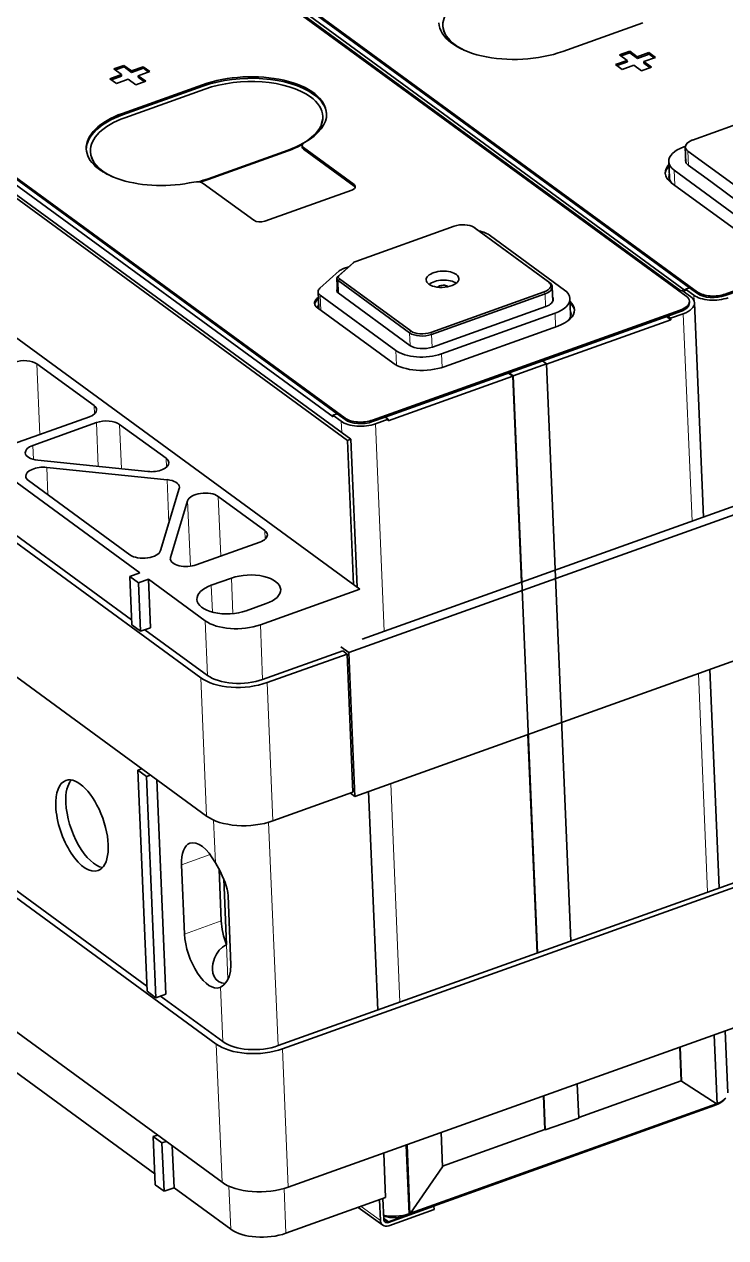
# Model space of a CAD drawing. Extents: x -1334 to -16, y -214 to 699.
# Drawn here: x -453.4 to -365.4, y 9.5 to 161.6 of the extents above; entities that cross this region are included whole.
import ezdxf

# ---------------------------------------------------------------- set-up
doc = ezdxf.new("R2010")
doc.units = 0

msp = doc.modelspace()

# ---------------------------------------------------------------- linework, layer by layer
at = {"color": 7, "lineweight": 35}
for p, q in [((-412.694, 82.878), (-98.175, 195.334)), ((-411.024, 84.547), (-99.159, 196.054)), ((-370.416, 127.539), (-447.894, 184.184)), ((-446.455, 184.699), (-368.978, 128.053)), ((-371.074, 128.201), (-446.361, 183.246)), ((-445.943, 183.395), (-370.478, 128.221)), ((-445.441, 183.768), (-369.976, 128.594)), ((-411.935, 64.856), (-97.416, 177.312)), ((-421.547, 33.614), (-86.88, 153.274)), ((-421, 33.214), (-86.333, 152.874)), ((-463.122, 148.783), (-413.161, 112.256)), ((-463.114, 148.588), (-414.159, 112.796)), ((-463.082, 147.825), (-414.661, 112.423)), ((-463.03, 146.594), (-412.428, 109.598)), ((-463.01, 146.125), (-412.846, 109.448)), ((-365.52, 127.802), (-326.957, 141.59)), ((-498.487, 136.431), (-438.889, 92.858)), ((-420.271, 15.885), (-85.603, 135.545)), ((-431.235, 79.707), (-507.237, 135.273)), ((-439.914, 86.963), (-498.936, 130.114)), ((-462.251, 128.082), (-411.288, 90.822)), ((-368.234, 99.846), (-369.365, 126.707)), ((-409.703, 112.004), (-371.141, 125.792)), ((-408.114, 112.374), (-372.714, 125.032)), ((-387.908, 119.056), (-384.863, 46.73)), ((-430.506, 62.377), (-506.507, 117.943)), ((-391.049, 91.689), (-392.136, 117.501)), ((-389.046, 45.234), (-392.091, 117.56)), ((-429.3, 33.818), (-505.301, 89.384)), ((-437.983, 41.077), (-496.97, 84.204)), ((-366.278, 53.375), (-367.431, 80.768)), ((-428.57, 16.489), (-504.571, 72.055)), ((-389.093, 45.218), (-390.246, 72.611)), ((-439.122, 68.149), (-437.955, 40.422)), ((-438.029, 67.349), (-436.862, 39.623)), ((-436.738, 66.934), (-435.607, 40.071)), ((-410.221, 65.469), (-409.067, 38.076)), ((-495.277, 60.183), (-436.993, 17.571)), ((-366.873, 26.094), (-405.435, 12.307)), ((-366.623, 26.32), (-404.947, 12.617))]:
    msp.add_line(p, q, dxfattribs=at)
at = {"color": 7, "lineweight": 35, "ltscale": 0.002168}
for p, q in [((-400.886, 161.383), (-400.89, 161.47)), ((-415.949, 149.979), (-415.952, 150.066)), ((-445.069, 145.586), (-445.073, 145.672)), ((-407.702, 11.465), (-407.706, 11.551))]:
    msp.add_line(p, q, dxfattribs=at)
at = {"color": 7, "lineweight": 35, "ltscale": 0.266504}
for p, q in [((-385.868, 158.206), (-375.83, 161.795)), ((-431.004, 154.032), (-441.041, 150.443)), ((-430.995, 153.837), (-441.033, 150.248)), ((-430.715, 153.481), (-440.753, 149.892)), ((-430.306, 142.17), (-420.268, 145.759)), ((-423.483, 79.502), (-413.445, 83.091)), ((-422.936, 79.103), (-412.898, 82.692)), ((-422.206, 61.773), (-412.168, 65.362))]:
    msp.add_line(p, q, dxfattribs=at)
at = {"color": 7, "lineweight": 35, "ltscale": 0.033313}
for p, q in [((-377.488, 158.226), (-378.743, 157.777)), ((-376.009, 155.778), (-374.754, 156.227)), ((-434.585, 15.81), (-435.84, 15.362))]:
    msp.add_line(p, q, dxfattribs=at)
at = {"color": 7, "lineweight": 35, "ltscale": 0.029633}
for p, q in [((-376.531, 157.526), (-377.488, 158.226)), ((-378.743, 157.777), (-377.786, 157.077)), ((-376.523, 157.331), (-377.48, 158.031)), ((-442.118, 156.011), (-441.161, 155.311)), ((-439.906, 155.76), (-440.863, 156.459)), ((-439.898, 155.565), (-440.855, 156.264)), ((-438.129, 154.461), (-439.086, 155.16)), ((-376.966, 156.478), (-376.009, 155.778)), ((-440.341, 154.712), (-439.384, 154.012))]:
    msp.add_line(p, q, dxfattribs=at)
at = {"color": 7, "lineweight": 35, "ltscale": 0.004878}
for p, q in [((-377.488, 158.226), (-377.48, 158.031)), ((-377.786, 157.077), (-377.778, 156.883)), ((-376.531, 157.526), (-376.523, 157.331)), ((-375.711, 156.926), (-375.703, 156.732)), ((-375.067, 158.049), (-375.059, 157.855)), ((-441.161, 155.311), (-441.152, 155.116)), ((-440.863, 156.459), (-440.855, 156.264)), ((-439.906, 155.76), (-439.898, 155.565)), ((-439.086, 155.16), (-439.078, 154.965)), ((-438.442, 156.283), (-438.434, 156.088)), ((-418.523, 146.222), (-418.531, 146.417)), ((-370.01, 126.897), (-370.002, 126.702))]:
    msp.add_line(p, q, dxfattribs=at)
at = {"color": 7, "lineweight": 35, "ltscale": 0.038866}
for p, q in [((-377.786, 157.077), (-379.25, 156.554)), ((-375.059, 157.855), (-376.523, 157.331)), ((-375.711, 156.926), (-374.247, 157.45)), ((-438.434, 156.088), (-439.898, 155.565)), ((-439.086, 155.16), (-437.622, 155.684)), ((-441.804, 154.188), (-440.341, 154.712))]:
    msp.add_line(p, q, dxfattribs=at)
at = {"color": 7, "lineweight": 35, "ltscale": 0.034258}
msp.add_line((-377.778, 156.883), (-379.068, 156.421), dxfattribs=at)
at = {"color": 7, "lineweight": 35, "ltscale": 0.028705}
msp.add_line((-377.48, 158.031), (-378.561, 157.644), dxfattribs=at)
at = {"color": 7, "lineweight": 35, "ltscale": 0.038865}
for p, q in [((-375.067, 158.049), (-376.531, 157.526)), ((-441.161, 155.311), (-442.625, 154.788)), ((-438.442, 156.283), (-439.906, 155.76)), ((-378.429, 155.954), (-376.966, 156.478))]:
    msp.add_line(p, q, dxfattribs=at)
at = {"color": 7, "lineweight": 35, "ltscale": 0.029632}
msp.add_line((-374.754, 156.227), (-375.711, 156.926), dxfattribs=at)
at = {"color": 7, "lineweight": 35, "ltscale": 0.024003}
for p, q in [((-374.928, 156.165), (-375.703, 156.732)), ((-438.302, 154.399), (-439.078, 154.965))]:
    msp.add_line(p, q, dxfattribs=at)
at = {"color": 7, "lineweight": 35, "ltscale": 0.0254}
for p, q in [((-374.247, 157.45), (-375.067, 158.049)), ((-437.622, 155.684), (-438.442, 156.283)), ((-379.25, 156.554), (-378.429, 155.954)), ((-442.625, 154.788), (-441.804, 154.188))]:
    msp.add_line(p, q, dxfattribs=at)
at = {"color": 7, "lineweight": 35, "ltscale": 0.01977}
msp.add_line((-374.421, 157.388), (-375.059, 157.855), dxfattribs=at)
at = {"color": 7, "lineweight": 35, "ltscale": 0.034257}
msp.add_line((-441.152, 155.116), (-442.443, 154.655), dxfattribs=at)
at = {"color": 7, "lineweight": 35, "ltscale": 0.033314}
for p, q in [((-440.863, 156.459), (-442.118, 156.011)), ((-437.795, 92.058), (-439.05, 91.61)), ((-435.607, 40.071), (-436.862, 39.623))]:
    msp.add_line(p, q, dxfattribs=at)
at = {"color": 7, "lineweight": 35, "ltscale": 0.028704}
msp.add_line((-440.855, 156.264), (-441.936, 155.878), dxfattribs=at)
at = {"color": 7, "lineweight": 35, "ltscale": 0.019771}
msp.add_line((-437.796, 155.622), (-438.434, 156.088), dxfattribs=at)
at = {"color": 7, "lineweight": 35, "ltscale": 0.033312}
for p, q in [((-439.384, 154.012), (-438.129, 154.461)), ((-440.144, 92.409), (-438.889, 92.858)), ((-437.54, 85.993), (-438.795, 85.545))]:
    msp.add_line(p, q, dxfattribs=at)
at = {"color": 7, "lineweight": 13, "ltscale": 0.004878}
for p, q in [((-431.004, 154.032), (-430.995, 153.837)), ((-441.033, 150.248), (-441.041, 150.443)), ((-418.36, 145.965), (-418.369, 146.16)), ((-412.033, 141.529), (-412.025, 141.334)), ((-368.978, 128.053), (-368.969, 127.858)), ((-365.52, 127.802), (-365.511, 127.607)), ((-416.679, 127.227), (-416.671, 127.032)), ((-371.141, 125.792), (-371.133, 125.597)), ((-413.161, 112.256), (-413.153, 112.061)), ((-409.703, 112.004), (-409.695, 111.809))]:
    msp.add_line(p, q, dxfattribs=at)
at = {"color": 7, "lineweight": 35, "ltscale": 0.327888}
for p, q in [((-357.262, 151.52), (-369.611, 147.104)), ((-399.465, 136.311), (-411.815, 131.896))]:
    msp.add_line(p, q, dxfattribs=at)
at = {"color": 7, "lineweight": 35, "ltscale": 0.196195}
for p, q in [((-412.033, 141.529), (-418.369, 146.16)), ((-412.025, 141.334), (-418.36, 145.965))]:
    msp.add_line(p, q, dxfattribs=at)
at = {"color": 7, "lineweight": 35, "ltscale": 0.005343}
msp.add_line((-370.714, 146.231), (-370.513, 146.303), dxfattribs=at)
at = {"color": 7, "lineweight": 35, "ltscale": 0.04896}
msp.add_line((-370.516, 146.221), (-370.434, 144.264), dxfattribs=at)
at = {"color": 7, "lineweight": 35, "ltscale": 0.266505}
msp.add_line((-430.31, 142.257), (-420.272, 145.846), dxfattribs=at)
at = {"color": 7, "lineweight": 13, "ltscale": 0.002168}
for p, q in [((-420.268, 145.759), (-420.272, 145.846)), ((-430.306, 142.17), (-430.31, 142.257))]:
    msp.add_line(p, q, dxfattribs=at)
at = {"color": 7, "lineweight": 35, "ltscale": 0.287861}
for p, q in [((-370.191, 145.707), (-360.896, 138.911)), ((-362.621, 136.535), (-371.916, 143.331)), ((-372.275, 141.756), (-362.979, 134.96)), ((-387.68, 129.334), (-396.975, 136.13)), ((-387.505, 129.221), (-396.801, 136.017)), ((-394.936, 135.1), (-385.641, 128.304))]:
    msp.add_line(p, q, dxfattribs=at)
at = {"color": 7, "lineweight": 13, "ltscale": 0.044537}
msp.add_line((-370.191, 145.707), (-370.116, 143.927), dxfattribs=at)
at = {"color": 7, "lineweight": 35, "ltscale": 0.049865}
for p, q in [((-372.591, 144.397), (-372.507, 142.404)), ((-416.455, 126.096), (-416.539, 128.089)), ((-384.966, 127.238), (-384.883, 125.245))]:
    msp.add_line(p, q, dxfattribs=at)
at = {"color": 7, "lineweight": 13, "ltscale": 0.04742}
for p, q in [((-371.836, 141.436), (-371.916, 143.331)), ((-416.182, 125.757), (-416.262, 127.652))]:
    msp.add_line(p, q, dxfattribs=at)
at = {"color": 7, "lineweight": 35, "ltscale": 0.059266}
msp.add_line((-370.16, 143.959), (-368.246, 142.56), dxfattribs=at)
at = {"color": 7, "lineweight": 35, "ltscale": 0.196194}
msp.add_line((-430.916, 141.674), (-424.581, 137.042), dxfattribs=at)
at = {"color": 7, "lineweight": 35, "ltscale": 0.033867}
for p, q in [((-367.152, 141.76), (-368.246, 142.56)), ((-437.189, 22.227), (-436.096, 21.427))]:
    msp.add_line(p, q, dxfattribs=at)
at = {"color": 7, "lineweight": 35, "ltscale": 0.101598}
msp.add_line((-367.152, 141.76), (-363.872, 139.362), dxfattribs=at)
at = {"color": 7, "lineweight": 35, "ltscale": 0.288714}
msp.add_line((-423.197, 136.942), (-412.323, 140.83), dxfattribs=at)
at = {"color": 7, "lineweight": 35, "ltscale": 0.00502}
msp.add_line((-397.03, 136.168), (-396.862, 136.059), dxfattribs=at)
at = {"color": 7, "lineweight": 13, "ltscale": 0.005206}
for p, q in [((-396.975, 136.13), (-396.801, 136.017)), ((-387.68, 129.334), (-387.505, 129.221))]:
    msp.add_line(p, q, dxfattribs=at)
at = {"color": 7, "lineweight": 35, "ltscale": 0.060868}
msp.add_line((-412.233, 131.626), (-414.055, 130.012), dxfattribs=at)
at = {"color": 7, "lineweight": 35, "ltscale": 0.060867}
msp.add_line((-412.068, 131.755), (-413.89, 130.14), dxfattribs=at)
at = {"color": 7, "lineweight": 35, "ltscale": 0.01744}
msp.add_line((-413.345, 130.988), (-412.688, 131.223), dxfattribs=at)
at = {"color": 7, "lineweight": 13, "ltscale": 0.005235}
msp.add_line((-412.068, 131.755), (-412.233, 131.626), dxfattribs=at)
at = {"color": 7, "lineweight": 35, "ltscale": 0.005021}
msp.add_line((-412.041, 131.777), (-412.2, 131.654), dxfattribs=at)
at = {"color": 7, "lineweight": 35, "ltscale": 0.080983}
msp.add_line((-416.307, 128.541), (-413.883, 130.689), dxfattribs=at)
at = {"color": 7, "lineweight": 35, "ltscale": 0.043368}
msp.add_line((-414.191, 129.746), (-414.118, 128.013), dxfattribs=at)
at = {"color": 7, "lineweight": 13, "ltscale": 0.005236}
msp.add_line((-413.89, 130.14), (-414.055, 130.012), dxfattribs=at)
at = {"color": 7, "lineweight": 13, "ltscale": 0.007068}
for p, q in [((-413.869, 129.722), (-414.029, 129.489)), ((-404.912, 123.173), (-405.072, 122.94))]:
    msp.add_line(p, q, dxfattribs=at)
at = {"color": 7, "lineweight": 35, "ltscale": 0.277396}
msp.add_line((-414.029, 129.489), (-405.072, 122.94), dxfattribs=at)
at = {"color": 7, "lineweight": 13, "ltscale": 0.040201}
msp.add_line((-414.029, 129.489), (-413.961, 127.882), dxfattribs=at)
at = {"color": 7, "lineweight": 35, "ltscale": 0.277397}
msp.add_line((-413.869, 129.722), (-404.912, 123.173), dxfattribs=at)
at = {"color": 7, "lineweight": 35, "ltscale": 0.278243}
msp.add_line((-414.032, 127.934), (-405.048, 121.365), dxfattribs=at)
at = {"color": 7, "lineweight": 35, "ltscale": 0.377548}
for p, q in [((-402.422, 122.992), (-388.201, 128.076)), ((-402.305, 122.739), (-388.085, 127.823)), ((-402.212, 121.159), (-387.992, 126.243)), ((-386.844, 125.404), (-401.064, 120.319)), ((-400.73, 118.694), (-386.51, 123.779))]:
    msp.add_line(p, q, dxfattribs=at)
at = {"color": 7, "lineweight": 13, "ltscale": 0.00697}
for p, q in [((-388.201, 128.076), (-388.085, 127.823)), ((-402.422, 122.992), (-402.305, 122.739))]:
    msp.add_line(p, q, dxfattribs=at)
at = {"color": 7, "lineweight": 13, "ltscale": 0.039759}
msp.add_line((-388.085, 127.823), (-388.018, 126.234), dxfattribs=at)
at = {"color": 7, "lineweight": 35, "ltscale": 0.044632}
msp.add_line((-387.18, 128.707), (-387.105, 126.923), dxfattribs=at)
at = {"color": 7, "lineweight": 35, "ltscale": 0.008939}
msp.add_line((-370.904, 128.262), (-371.241, 128.142), dxfattribs=at)
at = {"color": 7, "lineweight": 35, "ltscale": 0.032003}
for p, q in [((-369.871, 127.506), (-370.904, 128.262)), ((-370.486, 128.412), (-369.452, 127.656))]:
    msp.add_line(p, q, dxfattribs=at)
at = {"color": 7, "lineweight": 35, "ltscale": 0.013547}
for p, q in [((-369.976, 128.594), (-370.486, 128.412)), ((-414.159, 112.796), (-414.669, 112.614))]:
    msp.add_line(p, q, dxfattribs=at)
at = {"color": 7, "lineweight": 35, "ltscale": 0.00477}
for p, q in [((-370.478, 128.221), (-370.486, 128.412)), ((-372.345, 124.577), (-372.353, 124.768)), ((-414.661, 112.423), (-414.669, 112.614)), ((-407.745, 111.92), (-407.753, 112.111))]:
    msp.add_line(p, q, dxfattribs=at)
at = {"color": 7, "lineweight": 35, "ltscale": 0.031156}
msp.add_line((-369.976, 128.594), (-368.969, 127.858), dxfattribs=at)
at = {"color": 7, "lineweight": 35, "ltscale": 0.041975}
for p, q in [((-365.511, 127.607), (-363.93, 128.172)), ((-372.714, 125.032), (-371.133, 125.597)), ((-409.695, 111.809), (-408.114, 112.374)), ((-409.334, 111.545), (-407.753, 112.111))]:
    msp.add_line(p, q, dxfattribs=at)
at = {"color": 7, "lineweight": 35, "ltscale": 0.005688}
msp.add_line((-416.509, 127.378), (-416.679, 127.227), dxfattribs=at)
at = {"color": 7, "lineweight": 35, "ltscale": 0.005689}
msp.add_line((-416.5, 127.183), (-416.671, 127.032), dxfattribs=at)
at = {"color": 7, "lineweight": 35, "ltscale": 0.292894}
for p, q in [((-406.804, 120.737), (-416.262, 127.652)), ((-416.62, 126.077), (-407.163, 119.162))]:
    msp.add_line(p, q, dxfattribs=at)
at = {"color": 7, "lineweight": 13, "ltscale": 0.01706}
msp.add_line((-369.452, 127.656), (-369.424, 126.974), dxfattribs=at)
at = {"color": 7, "lineweight": 13, "ltscale": 0.043001}
msp.add_line((-386.771, 123.685), (-386.844, 125.404), dxfattribs=at)
at = {"color": 7, "lineweight": 35, "ltscale": 0.016679}
msp.add_line((-372.345, 124.577), (-372.883, 124.971), dxfattribs=at)
at = {"color": 7, "lineweight": 35, "ltscale": 0.011176}
for p, q in [((-372.714, 125.032), (-372.353, 124.768)), ((-407.753, 112.111), (-408.114, 112.374))]:
    msp.add_line(p, q, dxfattribs=at)
at = {"color": 7, "lineweight": 35, "ltscale": 0.041974}
msp.add_line((-372.353, 124.768), (-370.772, 125.333), dxfattribs=at)
at = {"color": 7, "lineweight": 13}
for p, q in [((-370.772, 125.333), (-369.677, 99.33)), ((-408.239, 85.542), (-409.334, 111.545)), ((-368.874, 80.252), (-367.721, 52.859)), ((-406.283, 39.071), (-407.436, 66.465)), ((-422.729, 61.605), (-421.551, 33.616))]:
    msp.add_line(p, q, dxfattribs=at)
at = {"color": 7, "lineweight": 35, "ltscale": 0.413166}
msp.add_line((-387.906, 119.013), (-372.345, 124.577), dxfattribs=at)
at = {"color": 7, "lineweight": 13, "ltscale": 0.040166}
msp.add_line((-405.072, 122.94), (-405.004, 121.335), dxfattribs=at)
at = {"color": 7, "lineweight": 13, "ltscale": 0.039754}
msp.add_line((-402.305, 122.739), (-402.238, 121.15), dxfattribs=at)
at = {"color": 7, "lineweight": 13, "ltscale": 0.046127}
msp.add_line((-406.727, 118.894), (-406.804, 120.737), dxfattribs=at)
at = {"color": 7, "lineweight": 13, "ltscale": 0.042854}
msp.add_line((-401.064, 120.319), (-400.992, 118.607), dxfattribs=at)
at = {"color": 7, "lineweight": 35, "ltscale": 0.221823}
msp.add_line((-444.611, 113.819), (-451.773, 119.056), dxfattribs=at)
at = {"color": 7, "lineweight": 13, "ltscale": 0.221572}
msp.add_line((-451.773, 119.056), (-451.401, 110.2), dxfattribs=at)
at = {"color": 7, "lineweight": 35, "ltscale": 0.111043}
for p, q in [((-392.091, 117.56), (-387.908, 119.056)), ((-383.876, 24.546), (-388.059, 23.051))]:
    msp.add_line(p, q, dxfattribs=at)
at = {"color": 7, "lineweight": 35, "ltscale": 0.015452}
for p, q in [((-387.908, 119.056), (-388.407, 119.42)), ((-392.59, 117.925), (-392.091, 117.56))]:
    msp.add_line(p, q, dxfattribs=at)
at = {"color": 7, "lineweight": 35, "ltscale": 0.414415}
msp.add_line((-407.745, 111.92), (-392.136, 117.501), dxfattribs=at)
at = {"color": 7, "lineweight": 35, "ltscale": 0.01668}
msp.add_line((-392.136, 117.501), (-392.674, 117.895), dxfattribs=at)
at = {"color": 7, "lineweight": 13, "ltscale": 0.026364}
msp.add_line((-444.611, 113.819), (-444.566, 112.765), dxfattribs=at)
at = {"color": 7, "lineweight": 35, "ltscale": 0.032004}
msp.add_line((-414.669, 112.614), (-413.636, 111.858), dxfattribs=at)
at = {"color": 7, "lineweight": 35, "ltscale": 0.031157}
msp.add_line((-414.159, 112.796), (-413.153, 112.061), dxfattribs=at)
at = {"color": 7, "lineweight": 35, "ltscale": 0.287012}
msp.add_line((-456, 108.556), (-445.19, 112.421), dxfattribs=at)
at = {"color": 7, "lineweight": 35, "ltscale": 0.211581}
for p, q in [((-452.276, 108.835), (-444.307, 111.684)), ((-431.806, 93.869), (-423.837, 96.718))]:
    msp.add_line(p, q, dxfattribs=at)
at = {"color": 7, "lineweight": 13, "ltscale": 0.137415}
msp.add_line((-444.307, 111.684), (-444.076, 106.192), dxfattribs=at)
at = {"color": 7, "lineweight": 35, "ltscale": 0.180302}
msp.add_line((-441.402, 111.473), (-435.58, 107.216), dxfattribs=at)
at = {"color": 7, "lineweight": 13, "ltscale": 0.139551}
msp.add_line((-441.402, 111.473), (-441.167, 105.896), dxfattribs=at)
at = {"color": 7, "lineweight": 13, "ltscale": 0.035556}
msp.add_line((-413.636, 111.858), (-413.576, 110.437), dxfattribs=at)
at = {"color": 7, "lineweight": 35, "ltscale": 0.011104}
msp.add_line((-412.428, 109.598), (-412.846, 109.448), dxfattribs=at)
at = {"color": 7, "lineweight": 35, "ltscale": 0.463229}
msp.add_line((-412.428, 109.598), (-411.648, 91.085), dxfattribs=at)
at = {"color": 7, "lineweight": 13, "ltscale": 0.044352}
msp.add_line((-452.276, 108.835), (-452.202, 107.062), dxfattribs=at)
at = {"color": 7, "lineweight": 35, "ltscale": 0.451473}
msp.add_line((-412.846, 109.448), (-412.086, 91.405), dxfattribs=at)
at = {"color": 7, "lineweight": 35, "ltscale": 0.34657}
msp.add_line((-437.88, 105.56), (-451.671, 106.968), dxfattribs=at)
at = {"color": 7, "lineweight": 13, "ltscale": 0.027682}
for p, q in [((-435.58, 107.216), (-435.534, 106.11)), ((-423.229, 98.186), (-423.182, 97.079))]:
    msp.add_line(p, q, dxfattribs=at)
at = {"color": 7, "lineweight": 35, "ltscale": 0.378959}
msp.add_line((-450.538, 106.078), (-435.458, 104.539), dxfattribs=at)
at = {"color": 7, "lineweight": 13, "ltscale": 0.086166}
msp.add_line((-450.538, 106.078), (-450.393, 102.634), dxfattribs=at)
at = {"color": 7, "lineweight": 35, "ltscale": 0.394304}
msp.add_line((-440.105, 95.113), (-452.838, 104.422), dxfattribs=at)
at = {"color": 7, "lineweight": 35, "ltscale": 0.202926}
msp.add_line((-433.926, 103.42), (-436.274, 95.65), dxfattribs=at)
at = {"color": 7, "lineweight": 13, "ltscale": 0.13588}
msp.add_line((-435.458, 104.539), (-435.229, 99.109), dxfattribs=at)
at = {"color": 7, "lineweight": 35, "ltscale": 0.185582}
msp.add_line((-432.882, 101.906), (-435.029, 94.8), dxfattribs=at)
at = {"color": 7, "lineweight": 13, "ltscale": 0.205426}
msp.add_line((-432.882, 101.906), (-432.536, 93.696), dxfattribs=at)
at = {"color": 7, "lineweight": 35, "ltscale": 0.180301}
msp.add_line((-423.229, 98.186), (-429.051, 102.442), dxfattribs=at)
at = {"color": 7, "lineweight": 13, "ltscale": 0.187059}
msp.add_line((-429.051, 102.442), (-428.736, 94.967), dxfattribs=at)
at = {"color": 7, "lineweight": 13, "ltscale": 0.008945}
msp.add_line((-435.029, 94.8), (-435.014, 94.443), dxfattribs=at)
at = {"color": 7, "lineweight": 35, "ltscale": 0.033865}
for p, q in [((-440.144, 92.409), (-439.05, 91.61)), ((-437.955, 40.422), (-436.862, 39.623))]:
    msp.add_line(p, q, dxfattribs=at)
at = {"color": 7, "lineweight": 35, "ltscale": 0.151764}
for p, q in [((-440.144, 92.409), (-439.888, 86.344)), ((-439.05, 91.61), (-438.795, 85.545)), ((-437.795, 92.058), (-437.54, 85.993)), ((-437.189, 22.227), (-436.934, 16.161)), ((-436.096, 21.427), (-435.84, 15.362))]:
    msp.add_line(p, q, dxfattribs=at)
at = {"color": 7, "lineweight": 35, "ltscale": 0.220129}
for p, q in [((-437.795, 92.058), (-430.687, 86.862)), ((-434.585, 15.81), (-427.477, 10.614))]:
    msp.add_line(p, q, dxfattribs=at)
at = {"color": 7, "lineweight": 35, "ltscale": 0.066626}
for p, q in [((-427.405, 92.202), (-429.914, 91.305)), ((-425.54, 88.107), (-423.031, 89.004))]:
    msp.add_line(p, q, dxfattribs=at)
at = {"color": 7, "lineweight": 13, "ltscale": 0.08448}
msp.add_line((-429.914, 91.305), (-429.772, 87.929), dxfattribs=at)
at = {"color": 7, "lineweight": 13, "ltscale": 0.11152}
msp.add_line((-427.217, 87.745), (-427.405, 92.202), dxfattribs=at)
at = {"color": 7, "lineweight": 35, "ltscale": 0.33143}
msp.add_line((-411.288, 90.822), (-423.771, 86.358), dxfattribs=at)
at = {"color": 7, "lineweight": 13, "ltscale": 0.171553}
for p, q in [((-430.687, 86.862), (-430.399, 80.006)), ((-423.771, 86.358), (-423.483, 79.502))]:
    msp.add_line(p, q, dxfattribs=at)
at = {"color": 7, "lineweight": 35, "ltscale": 0.033866}
for p, q in [((-439.888, 86.344), (-438.795, 85.545)), ((-439.122, 68.149), (-438.029, 67.349)), ((-436.934, 16.161), (-435.84, 15.362))]:
    msp.add_line(p, q, dxfattribs=at)
at = {"color": 7, "lineweight": 35, "ltscale": 0.242966}
msp.add_line((-430.399, 80.006), (-438.244, 85.742), dxfattribs=at)
at = {"color": 7, "lineweight": 35, "ltscale": 0.030479}
msp.add_line((-413.678, 83.598), (-412.694, 82.878), dxfattribs=at)
at = {"color": 7, "lineweight": 35, "ltscale": 0.016933}
msp.add_line((-412.898, 82.692), (-413.445, 83.091), dxfattribs=at)
at = {"color": 7, "lineweight": 35, "ltscale": 0.433611}
msp.add_line((-412.168, 65.362), (-412.898, 82.692), dxfattribs=at)
at = {"color": 7, "lineweight": 35, "ltscale": 0.450956}
msp.add_line((-411.935, 64.856), (-412.694, 82.878), dxfattribs=at)
at = {"color": 7, "lineweight": 13, "ltscale": 0.433611}
for p, q in [((-431.235, 79.707), (-430.506, 62.377)), ((-422.206, 61.773), (-422.936, 79.103)), ((-429.3, 33.818), (-428.57, 16.489)), ((-420.271, 15.885), (-421, 33.214))]:
    msp.add_line(p, q, dxfattribs=at)
at = {"color": 7, "lineweight": 35, "ltscale": 0.012891}
for p, q in [((-438.637, 68.322), (-439.122, 68.149)), ((-437.543, 67.523), (-438.029, 67.349))]:
    msp.add_line(p, q, dxfattribs=at)
at = {"color": 7, "lineweight": 35, "ltscale": 0.016781}
msp.add_line((-411.935, 64.856), (-412.477, 65.252), dxfattribs=at)
at = {"color": 7, "lineweight": 13, "ltscale": 0.133785}
msp.add_line((-429.636, 61.882), (-429.411, 56.536), dxfattribs=at)
at = {"color": 7, "lineweight": 13, "ltscale": 0.095066}
msp.add_line((-433.639, 56.268), (-430.058, 57.548), dxfattribs=at)
at = {"color": 7, "lineweight": 35, "ltscale": 0.216806}
for p, q in [((-433.274, 47.603), (-433.639, 56.268)), ((-427.822, 52.395), (-427.457, 43.731))]:
    msp.add_line(p, q, dxfattribs=at)
at = {"color": 7, "lineweight": 35, "ltscale": 0.161006}
msp.add_line((-428.944, 55.683), (-428.674, 49.248), dxfattribs=at)
at = {"color": 7, "lineweight": 35, "ltscale": 0.206591}
msp.add_line((-428.365, 54.506), (-428.017, 46.249), dxfattribs=at)
at = {"color": 7, "lineweight": 13, "ltscale": 0.122148}
msp.add_line((-428.674, 49.248), (-433.274, 47.603), dxfattribs=at)
at = {"color": 7, "lineweight": 13, "ltscale": 0.108045}
msp.add_line((-428.017, 46.249), (-427.836, 41.931), dxfattribs=at)
at = {"color": 7, "lineweight": 35, "ltscale": 0.242036}
msp.add_line((-428.463, 34.117), (-436.279, 39.831), dxfattribs=at)
at = {"color": 7, "lineweight": 13, "ltscale": 0.17065}
msp.add_line((-428.754, 40.94), (-428.467, 34.12), dxfattribs=at)
at = {"color": 7, "lineweight": 35, "ltscale": 0.194141}
msp.add_line((-365.197, 27.701), (-365.523, 35.46), dxfattribs=at)
at = {"color": 7, "lineweight": 35, "ltscale": 0.217623}
for p, q in [((-366.543, 26.267), (-366.909, 34.964)), ((-405.387, 21.206), (-405.021, 12.509))]:
    msp.add_line(p, q, dxfattribs=at)
at = {"color": 7, "lineweight": 35, "ltscale": 0.105801}
for p, q in [((-371.219, 33.423), (-371.041, 29.195)), ((-388.114, 23.091), (-388.292, 27.319))]:
    msp.add_line(p, q, dxfattribs=at)
at = {"color": 7, "lineweight": 35, "ltscale": 0.107269}
for p, q in [((-371.167, 33.442), (-370.986, 29.155)), ((-383.876, 24.546), (-384.057, 28.833))]:
    msp.add_line(p, q, dxfattribs=at)
at = {"color": 7, "lineweight": 35, "ltscale": 0.34085}
for p, q in [((-383.879, 24.605), (-371.041, 29.195)), ((-400.952, 18.5), (-388.114, 23.091))]:
    msp.add_line(p, q, dxfattribs=at)
at = {"color": 7, "lineweight": 35, "ltscale": 0.001694}
for p, q in [((-371.041, 29.195), (-370.986, 29.155)), ((-388.114, 23.091), (-388.059, 23.051))]:
    msp.add_line(p, q, dxfattribs=at)
at = {"color": 7, "lineweight": 35, "ltscale": 0.132486}
msp.add_line((-370.986, 29.155), (-366.543, 26.267), dxfattribs=at)
at = {"color": 7, "lineweight": 35, "ltscale": 0.107268}
for p, q in [((-388.239, 27.338), (-388.059, 23.051)), ((-400.949, 18.442), (-401.13, 22.729))]:
    msp.add_line(p, q, dxfattribs=at)
at = {"color": 7, "lineweight": 35, "ltscale": 0.013745}
msp.add_line((-436.671, 22.412), (-437.189, 22.227), dxfattribs=at)
at = {"color": 7, "lineweight": 35, "ltscale": 0.013744}
msp.add_line((-435.578, 21.612), (-436.096, 21.427), dxfattribs=at)
at = {"color": 7, "lineweight": 35, "ltscale": 0.131048}
msp.add_line((-434.806, 21.048), (-434.585, 15.81), dxfattribs=at)
at = {"color": 7, "lineweight": 35, "ltscale": 0.139787}
msp.add_line((-408.313, 20.16), (-408.078, 14.574), dxfattribs=at)
at = {"color": 7, "lineweight": 13, "ltscale": 0.215618}
msp.add_line((-405.166, 12.539), (-405.528, 21.156), dxfattribs=at)
at = {"color": 7, "lineweight": 35, "ltscale": 0.214802}
msp.add_line((-405.486, 21.17), (-405.125, 12.585), dxfattribs=at)
at = {"color": 7, "lineweight": 35, "ltscale": 0.179892}
msp.add_line((-405.021, 12.509), (-400.949, 18.442), dxfattribs=at)
at = {"color": 7, "lineweight": 13, "ltscale": 0.134661}
msp.add_line((-427.704, 15.995), (-427.477, 10.614), dxfattribs=at)
at = {"color": 7, "lineweight": 13, "ltscale": 0.140242}
msp.add_line((-420.797, 15.715), (-420.561, 10.11), dxfattribs=at)
at = {"color": 7, "lineweight": 35, "ltscale": 0.331431}
msp.add_line((-408.078, 14.574), (-420.561, 10.11), dxfattribs=at)
at = {"color": 7, "lineweight": 35, "ltscale": 0.06478}
msp.add_line((-408.84, 14.301), (-408.731, 11.712), dxfattribs=at)
at = {"color": 7, "lineweight": 35, "ltscale": 0.064781}
msp.add_line((-408.422, 14.451), (-408.313, 11.862), dxfattribs=at)
at = {"color": 7, "lineweight": 35, "ltscale": 0.095104}
msp.add_line((-408.436, 11.102), (-411.507, 13.348), dxfattribs=at)
at = {"color": 7, "lineweight": 13, "ltscale": 0.074755}
msp.add_line((-408.731, 11.712), (-411.145, 13.477), dxfattribs=at)
at = {"color": 7, "lineweight": 35, "ltscale": 0.151019}
for p, q in [((-402.014, 13.498), (-407.702, 11.465)), ((-407.702, 11.465), (-402.014, 13.498)), ((-401.995, 13.065), (-407.684, 11.031))]:
    msp.add_line(p, q, dxfattribs=at)
at = {"color": 7, "lineweight": 35, "ltscale": 0.001851}
msp.add_line((-405.096, 12.564), (-405.166, 12.539), dxfattribs=at)
at = {"color": 7, "lineweight": 35, "ltscale": 0.003273}
msp.add_line((-405.127, 12.586), (-405.021, 12.509), dxfattribs=at)
at = {"color": 7, "lineweight": 35, "ltscale": 0.000778889}
msp.add_line((-402.014, 13.498), (-402.015, 13.53), dxfattribs=at)
at = {"color": 7, "lineweight": 35, "ltscale": 0.01084}
msp.add_line((-402.014, 13.498), (-401.995, 13.065), dxfattribs=at)
at = {"color": 7, "lineweight": 35, "ltscale": 0.018991}
for p, q in [((-408.319, 12), (-407.706, 11.551)), ((-408.315, 11.913), (-407.702, 11.465))]:
    msp.add_line(p, q, dxfattribs=at)
at = {"color": 7, "lineweight": 13, "ltscale": 0.018991}
msp.add_line((-407.702, 11.465), (-408.315, 11.913), dxfattribs=at)
at = {"color": 7, "lineweight": 35, "ltscale": 0.042988}
msp.add_line((-407.706, 11.551), (-406.086, 12.13), dxfattribs=at)
at = {"color": 7, "lineweight": 35}
for points in [[(-429.411, 56.536), (-428.826, 55.46), (-428.548, 54.907), (-428.188, 54.066), (-427.936, 53.228), (-427.86, 52.81), (-427.822, 52.395)], [(-429.771, 43.157), (-429.765, 43.507), (-429.72, 43.864), (-429.523, 44.574), (-429.279, 45.095), (-428.95, 45.572), (-428.528, 45.974), (-428.283, 46.131), (-428.017, 46.249)], [(-428.179, 41.413), (-428.622, 41.487), (-429.013, 41.66), (-429.333, 41.931), (-429.567, 42.285), (-429.711, 42.701), (-429.771, 43.157)], [(-428.754, 40.94), (-428.553, 41.06), (-428.354, 41.226), (-427.985, 41.674), (-427.693, 42.245), (-427.501, 42.954), (-427.457, 43.731)], [(-408.329, 12.238), (-407.546, 12.075), (-406.76, 12.05), (-406.009, 12.146), (-405.435, 12.307)]]:
    msp.add_lwpolyline(points, dxfattribs=at)
for centre, radius, start, end in [((-424.016, 156.418), 11.298, 289.37179, 299.253), ((-401.107, 128.185), 0.669, 107.31274, 134.71297)]:
    msp.add_arc(centre, radius, start, end, dxfattribs=at)
for centre, major_axis, ratio, start_param, end_param in [((-391.348, 161.872), (9.542, 0.402), 0.4979214, 2.1287748, 3.1417078), ((-391.363, 162.223), (10.041, 0.423), 0.4979214, 3.1416438, 5.2703675), ((-391.348, 161.872), (9.542, 0.402), 0.4979214, 3.1417078, 3.6995711), ((-391.345, 161.786), (9.542, 0.402), 0.4979214, 3.1419923, 3.7088254), ((-391.348, 161.872), (9.542, 0.402), 0.4979214, 3.6995711, 3.9038139), ((-425.508, 150.015), (10.041, 0.423), 0.4979214, 0.0000512, 2.1287748), ((-425.5, 149.82), (10.041, 0.423), 0.4979214, 0.5579785, 2.1287748), ((-425.494, 149.664), (9.542, 0.402), 0.4979214, 0.5579785, 2.1287748), ((-425.494, 149.664), (9.542, 0.402), 0.4979214, 0.0001151, 0.5579785), ((-425.5, 149.82), (10.041, 0.423), 0.4979214, 0.0195906, 0.5579785), ((-435.546, 146.425), (10.041, 0.423), 0.4979214, 2.1287748, 3.1417078), ((-435.538, 146.231), (10.041, 0.423), 0.4979214, 2.1287748, 3.1220987), ((-435.532, 146.075), (9.542, 0.402), 0.4979214, 2.1287748, 3.1417078), ((-425.494, 149.664), (9.542, 0.402), 0.4979214, 5.2703675, 6.2833005), ((-425.508, 150.015), (10.041, 0.423), 0.4979214, 5.4985878, 6.2832365), ((-425.49, 149.577), (-9.542, -0.402), 0.4979214, 2.5741913, 3.1419923), ((-435.546, 146.425), (10.041, 0.423), 0.4979214, 3.1417078, 5.0421471), ((-417.532, 146.459), (0.999, 0.042), 0.4979214, 2.3569951, 3.1415917), ((-417.532, 146.459), (0.999, 0.042), 0.4979214, 3.1415917, 3.6995711), ((-417.524, 146.265), (-0.999, -0.042), 0.4979214, 6.2831843, 6.8411638), ((-368.445, 144.572), (-4.146, -0.175), 0.4979214, 5.2703675, 6.2833005), ((-368.518, 146.305), (1.998, 0.084), 0.4979214, 2.1287748, 3.1417078), ((-368.518, 146.305), (1.998, 0.084), 0.4979214, 3.1417078, 3.6995711), ((-435.532, 146.075), (9.542, 0.402), 0.4979214, 3.1417078, 3.9037305), ((-435.528, 145.988), (-9.542, -0.402), 0.4979214, 0.0003996, 0.5579785), ((-368.445, 144.572), (2.048, 0.086), 0.4979214, 2.9204401, 3.1417078), ((-368.445, 144.572), (2.048, 0.086), 0.4979214, 3.1417078, 3.6995711), ((-435.528, 145.988), (9.542, 0.402), 0.4979214, 3.6995711, 3.7088535), ((-368.385, 143.147), (4.646, 0.196), 0.4979214, 2.6735926, 3.1417078), ((-368.385, 143.147), (4.646, 0.196), 0.4979214, 3.1417078, 3.6995711), ((-368.377, 142.952), (4.646, 0.196), 0.4979214, 2.6735926, 3.0994433), ((-368.445, 144.572), (-4.146, -0.175), 0.4979214, 0.0001151, 0.5579785), ((-431.752, 141.375), (0.999, 0.042), 0.4979214, 0.5579785, 1.9005545), ((-435.532, 146.075), (9.542, 0.402), 0.4979214, 5.1193868, 5.2703675), ((-435.528, 145.988), (9.542, 0.402), 0.4979214, 5.1450089, 5.2703675), ((-412.87, 141.23), (-0.999, -0.042), 0.4979214, 3.1417078, 3.6995711), ((-368.365, 142.666), (-4.196, -0.177), 0.4979214, 6.1287238, 6.2833005), ((-368.365, 142.666), (-4.196, -0.177), 0.4979214, 0.0001151, 0.3862103), ((-368.354, 142.406), (4.196, 0.177), 0.4979214, 2.9871311, 3.0793454), ((-368.361, 142.579), (4.146, 0.175), 0.4979214, 3.1417078, 3.4127195), ((-412.87, 141.23), (-0.999, -0.042), 0.4979214, 2.1287748, 3.1417078), ((-412.862, 141.035), (0.999, 0.042), 0.4979214, 0.1972189, 0.5579785), ((-423.744, 137.341), (-0.999, -0.042), 0.4979214, 0.5579785, 2.1287748), ((-398.481, 135.592), (1.798, 0.076), 0.4979214, 0.6116376, 2.1287748), ((-398.481, 135.592), (1.798, 0.076), 0.4979214, 0.5579785, 0.6116376), ((-398.473, 135.418), (-1.998, -0.084), 0.4979214, 3.6995711, 3.7532302), ((-398.408, 133.859), (-4.146, -0.175), 0.4979214, 3.6995711, 4.1904765), ((-412.416, 130.309), (1.699, 0.072), 0.4979214, 2.1287748, 2.5924224), ((-411.37, 131.402), (0.999, 0.042), 0.4979214, 2.5299759, 2.5924224), ((-411.377, 131.576), (-0.799, -0.034), 0.4979214, 5.6715685, 5.7340137), ((-411.377, 131.576), (-0.799, -0.034), 0.4979214, 5.2703675, 5.6715685), ((-413.192, 129.788), (-0.999, -0.042), 0.4979214, 5.734015, 6.2831313), ((-413.192, 129.788), (-0.999, -0.042), 0.4979214, 6.2831313, 6.8411638), ((-413.2, 129.961), (0.799, 0.034), 0.4979214, 2.5924224, 3.6995711), ((-400.943, 129.652), (2.048, 0.086), 0.4979214, 0.0001151, 3.1417078), ((-400.943, 129.652), (2.048, 0.086), 0.4979214, 3.1417078, 3.6995711), ((-400.943, 129.652), (2.048, 0.086), 0.4979214, 3.6995711, 6.2833005), ((-400.896, 128.525), (2.048, 0.086), 0.4979214, 0.58505, 2.5565424), ((-389.186, 128.796), (1.798, 0.076), 0.4979214, 5.2703674, 6.8411638), ((-414.84, 128.16), (1.699, 0.072), 0.4979214, 2.5924224, 3.1415386), ((-414.84, 128.16), (1.699, 0.072), 0.4979214, 3.1415386, 3.6995711), ((-413.196, 128.233), (-0.999, -0.042), 0.4979214, 5.909816, 6.2831313), ((-413.196, 128.233), (-0.999, -0.042), 0.4979214, 6.2831313, 6.8411638), ((-400.896, 128.525), (0.749, 0.032), 0.4979214, 0.4529955, 2.1287748), ((-389.178, 128.623), (-1.998, -0.084), 0.4979214, 2.1287748, 3.1417078), ((-389.178, 128.623), (-1.998, -0.084), 0.4979214, 3.1417078, 3.6995711), ((-389.113, 127.063), (-4.146, -0.175), 0.4979214, 3.1417078, 3.6995711), ((-366.886, 128.801), (2.498, 0.105), 0.4979214, 3.6995711, 5.2703675), ((-366.878, 128.606), (-2.498, -0.105), 0.4979214, 0.5579785, 2.1287748), ((-414.78, 126.735), (2.198, 0.093), 0.4979214, 2.5924224, 3.1415386), ((-414.78, 126.735), (2.198, 0.093), 0.4979214, 3.1415386, 3.6995711), ((-414.772, 126.54), (2.198, 0.093), 0.4979214, 2.5924224, 3.052416), ((-415.065, 126.25), (-1.499, -0.063), 0.4979214, 5.9065508, 6.2831313), ((-389.113, 127.063), (-2.048, -0.086), 0.4979214, 2.1287748, 3.1417078), ((-389.113, 127.063), (-2.048, -0.086), 0.4979214, 3.1417078, 3.3629209), ((-389.113, 127.063), (-4.146, -0.175), 0.4979214, 2.1287748, 3.1417078), ((-389.053, 125.638), (4.646, 0.196), 0.4979214, 0.0001151, 0.4680013), ((-389.044, 125.443), (4.646, 0.196), 0.4979214, 0.0421507, 0.4680013), ((-372.508, 126.791), (2.498, 0.105), 0.4979214, 5.2703675, 6.2833005), ((-372.499, 126.596), (-2.498, -0.105), 0.4979214, 2.1287748, 3.1417078), ((-372.472, 126.576), (3.107, 0.131), 0.4979214, 5.2703675, 6.2833005), ((-372.508, 126.791), (2.498, 0.105), 0.4979214, 0.0001151, 0.5579785), ((-372.472, 126.576), (3.107, 0.131), 0.4979214, 0.0001151, 0.5579785), ((-366.851, 128.586), (3.107, 0.131), 0.4979214, 3.6995711, 5.2703675), ((-415.065, 126.25), (-1.499, -0.063), 0.4979214, 6.2831313, 6.5519329), ((-415.054, 125.99), (1.499, 0.063), 0.4979214, 2.7649581, 2.9665354), ((-414.756, 126.168), (1.699, 0.072), 0.4979214, 3.1415386, 3.3479242), ((-389.053, 125.638), (4.646, 0.196), 0.4979214, 5.2703675, 6.2833005), ((-389.032, 125.157), (-4.196, -0.177), 0.4979214, 2.7567738, 3.1417078), ((-389.029, 125.07), (4.146, 0.175), 0.4979214, 6.0120286, 6.2833005), ((-389.032, 125.157), (-4.196, -0.177), 0.4979214, 3.1417078, 3.2959021), ((-389.022, 124.897), (4.196, 0.177), 0.4979214, 0.0622392, 0.1543094), ((-403.406, 123.711), (1.798, 0.076), 0.4979214, 3.6995711, 5.2703675), ((-403.399, 123.538), (-1.998, -0.084), 0.4979214, 0.5579785, 2.1287748), ((-403.333, 121.978), (-4.146, -0.175), 0.4979214, 0.5579785, 2.1287748), ((-403.333, 121.978), (-2.048, -0.086), 0.4979214, 0.5579785, 2.1287748), ((-453.446, 118.457), (-1.998, -0.084), 0.4979214, 3.6995711, 5.2703675), ((-403.273, 120.553), (4.646, 0.196), 0.4979214, 3.6995711, 5.2703675), ((-446.284, 113.221), (-1.998, -0.084), 0.4979214, 2.1287748, 3.1417078), ((-446.284, 113.221), (-1.998, -0.084), 0.4979214, 3.1417078, 3.6995711), ((-443.159, 110.845), (-2.098, -0.088), 0.4979214, 3.6995711, 5.2703674), ((-411.034, 112.788), (3.107, 0.131), 0.4979214, 3.6995711, 5.2703675), ((-411.07, 113.003), (2.498, 0.105), 0.4979214, 3.6995711, 5.2703675), ((-411.062, 112.808), (-2.498, -0.105), 0.4979214, 0.5579785, 2.1287748), ((-451.128, 107.995), (-2.098, -0.088), 0.4979214, 5.2703674, 6.2831421), ((-451.128, 107.995), (-2.098, -0.088), 0.4979214, 6.2831421, 7.5710566), ((-437.337, 106.588), (-2.098, -0.088), 0.4979214, 1.2878713, 3.1415925), ((-437.337, 106.588), (-2.098, -0.088), 0.4979214, 3.1415925, 3.6995711), ((-451.081, 105.05), (-2.098, -0.088), 0.4979214, 4.429464, 6.2831852), ((-451.081, 105.05), (-2.098, -0.088), 0.4979214, 6.2831852, 6.8411638), ((-436.001, 103.512), (-2.098, -0.088), 0.4979214, 3.1415921, 4.429464), ((-436.001, 103.512), (-2.098, -0.088), 0.4979214, 2.9696783, 3.1415921), ((-430.807, 101.814), (-2.098, -0.088), 0.4979214, 3.6995711, 6.1112709), ((-424.985, 97.558), (-2.098, -0.088), 0.4979214, 2.1287748, 3.1417078), ((-424.985, 97.558), (-2.098, -0.088), 0.4979214, 3.1417078, 3.6995711), ((-438.349, 95.741), (-2.098, -0.088), 0.4979214, 0.5579785, 2.9696783), ((-432.954, 94.708), (-2.098, -0.088), 0.4979214, 6.1112709, 6.2831857), ((-432.954, 94.708), (-2.098, -0.088), 0.4979214, 0.0000004, 2.1287748), ((-427.727, 89.706), (-3.996, -0.168), 0.4979214, 5.2703675, 6.2833005), ((-425.218, 90.603), (-3.996, -0.168), 0.4979214, 3.1417078, 5.2703675), ((-425.218, 90.603), (-3.996, -0.168), 0.4979214, 2.1287748, 3.1417078), ((-427.727, 89.706), (-3.996, -0.168), 0.4979214, 0.0001151, 2.1287748), ((-426.505, 88.357), (-4.996, -0.21), 0.4979214, 0.5579785, 2.1287748), ((-426.216, 81.501), (5.995, 0.252), 0.4979214, 3.6995711, 5.2703675), ((-426.216, 81.501), (4.996, 0.21), 0.4979214, 3.6995711, 5.2703675), ((-446.121, 61.195), (-2.02, 5.65), 0.4591702, 3.1416276, 6.2832202), ((-446.121, 61.195), (-2.02, 5.65), 0.4591702, 0.0000349, 0.975804), ((-444.867, 61.644), (-2.02, 5.65), 0.4591702, 0.2442571, 0.975804), ((-444.867, 61.644), (-2.02, 5.65), 0.4591702, 0.975804, 2.8973362), ((-446.121, 61.195), (-2.02, 5.65), 0.4591702, 0.975804, 3.1416276), ((-425.487, 64.172), (5.995, 0.252), 0.4979214, 3.6995711, 5.2703675), ((-430.905, 54.269), (-1.683, 4.708), 0.4591702, 5.0446919, 6.2832303), ((-430.905, 54.269), (-1.683, 4.708), 0.4591702, 0.0000449, 0.975804), ((-425.94, 47.25), (-1.683, 4.708), 0.4591702, 0.975804, 1.6193051), ((-430.54, 45.605), (-1.683, 4.708), 0.4591702, 0.975804, 3.1415928), ((-430.54, 45.605), (-1.683, 4.708), 0.4591702, 3.1415928, 3.1901014), ((-424.281, 35.612), (5.995, 0.252), 0.4979214, 3.6995711, 5.2703675), ((-424.281, 35.612), (4.996, 0.21), 0.4979214, 3.6995711, 5.2703675), ((-370.185, 30.149), (5.073, -2.594), 0.6828023, 5.7124157, 6.1267815), ((-368.304, 27.57), (-3.107, -0.131), 0.4979214, 2.1509839, 2.713655), ((-423.551, 18.283), (5.995, 0.252), 0.4979214, 3.6995711, 5.2703675), ((-406.866, 13.782), (3.107, 0.131), 0.4979214, 4.199375, 5.2703675), ((-407.727, 12.071), (0.708, 0.969), 0.7356881, 2.3966609, 3.1414711), ((-407.727, 12.071), (0.708, 0.969), 0.7356881, 3.1414711, 3.9674572), ((-407.727, 12.071), (0.413, 0.565), 0.7356881, 2.3966609, 3.1414711), ((-407.727, 12.071), (0.413, 0.565), 0.7356881, 3.1414711, 3.9674572), ((-423.295, 12.109), (-4.996, -0.21), 0.4979214, 0.5579785, 2.1287748)]:
    msp.add_ellipse(centre, major_axis=major_axis, ratio=ratio, start_param=start_param, end_param=end_param, dxfattribs=at)
at = {"color": 7, "lineweight": 13}
for centre, major_axis, start_param, end_param in [((-367.584, 28.081), (-0.71, 1.987), 3.141572, 3.4768734), ((-406.146, 14.293), (0.71, -1.987), 6.2831761, 6.6330728)]:
    msp.add_ellipse(centre, major_axis=major_axis, ratio=0.4591702, start_param=start_param, end_param=end_param, dxfattribs=at)

doc.saveas('drawing.dxf')
